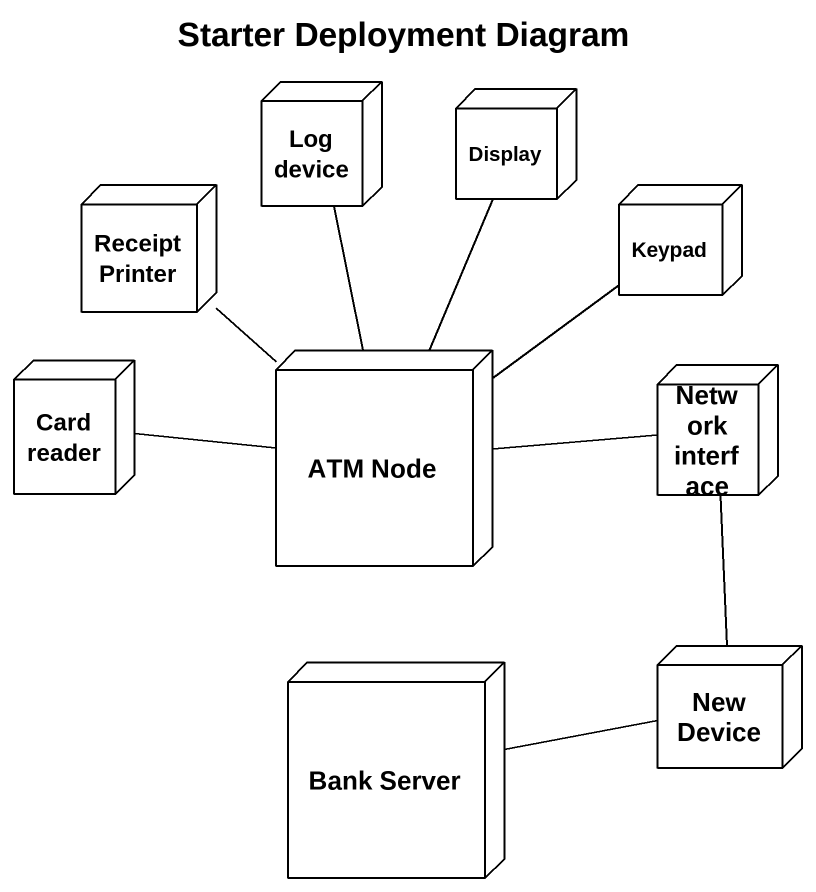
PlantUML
@startuml
title Starter Deployment Diagram
node "Receipt Printer" as Receipt_Printer
node "Log device" as Log_device
node Display
node Keypad
node "Card reader" as Card_reader
node "ATM Node" as ATM_Node
node "Network interface" as Network_interface
node "Bank Server" as Bank_Server
node "New Device" as New_Device
Receipt_Printer -- ATM_Node
Log_device -- ATM_Node
Display -- ATM_Node
Keypad -- ATM_Node
Card_reader -right- ATM_Node
Network_interface -left- ATM_Node
Network_interface -- New_Device
New_Device -left- Bank_Server
@enduml
